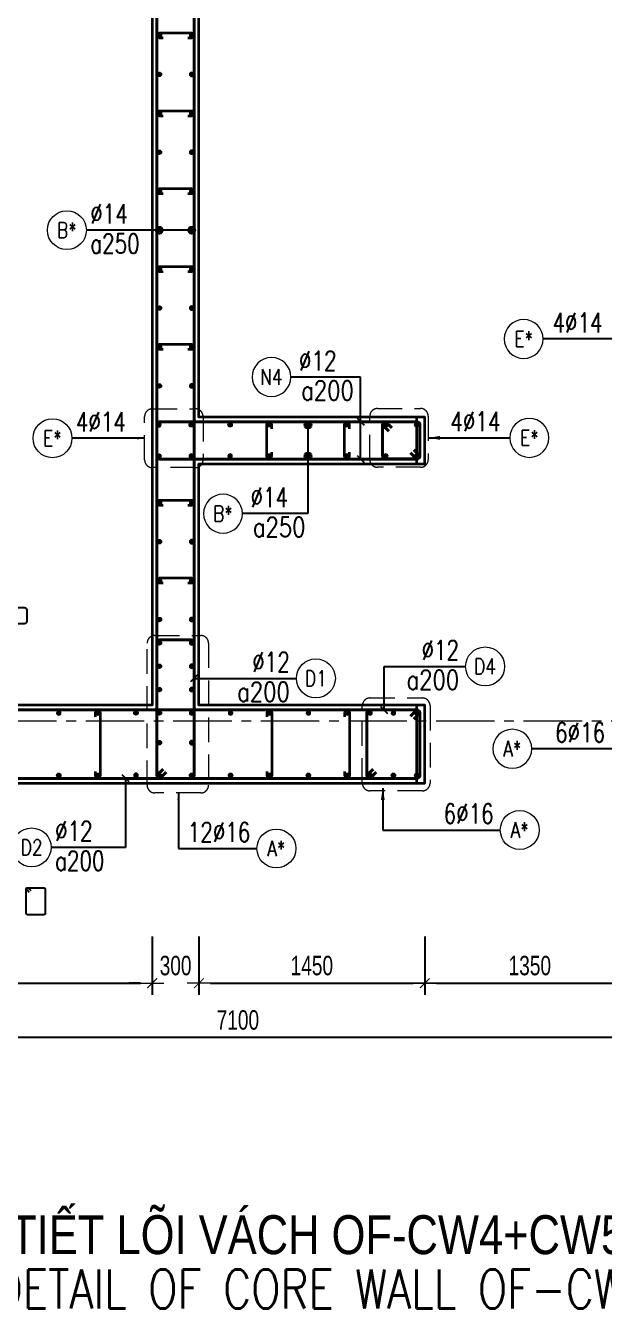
# Model space of a CAD drawing. Header units: millimetres. Extents: x 988833 to 1318015, y -9365 to 47591.
# Drawn here: x 1188630 to 1192347, y -2887 to 5349 of the extents above; entities that cross this region are included whole.
import ezdxf
from ezdxf.enums import TextEntityAlignment as Align

# ---------------------------------------------------------------- set-up
doc = ezdxf.new("R2010")
doc.units = ezdxf.units.MM
doc.header["$MEASUREMENT"] = 0
doc.linetypes.add('HIDDEN2', pattern=[4.7625, 3.175, -1.5875])
doc.linetypes.add('OF_Grid_1$0$CENTER2', pattern=[1.125, 0.75, -0.125, 0.125, -0.125])
doc.layers.get('0').update_dxf_attribs({"lineweight": 20})
doc.layers.get('Defpoints').update_dxf_attribs({"color": 151, "lineweight": 9})
for name, color, linetype, lineweight in [('KC-LEADER', 153, 'Continuous', 18), ('KC-THEP', 6, 'Continuous', 40), ('NDC_S_ANNO', 7, 'Continuous', 20), ('NDC_S_DIM', 1, 'Continuous', 15), ('NDC_S_ENG TITLE', 3, 'Continuous', 20), ('NDC_S_HIDDEN', 8, 'HIDDEN2', 13), ('NDC_S_LEADER', 1, 'Continuous', 15), ('NDC_S_REBAR', 4, 'Continuous', 35), ('NDC_S_STIRRUP', 4, 'Continuous', 40), ('NDC_S_TEXT SYMBOL', 7, 'Continuous', 20), ('NDC_S_VN TEXT', 7, 'Continuous', 20), ('NDC_S_VN TITLE', 6, 'Continuous', 35), ('NDC_S_WALL', 6, 'Continuous', 35), ('OF_Grid_1$0$NDC_S_AXIS', 5, 'OF_Grid_1$0$CENTER2', 13)]:
    doc.layers.add(name, color=color, linetype=linetype, lineweight=lineweight)
doc.layers.add('Ligature', color=1, linetype='Continuous')
doc.styles.add('NDC_ANNO', font='', dxfattribs={"width": 0.8})
doc.styles.add('NDC_ARIAL', font='arial.ttf', dxfattribs={"width": 0.85})
doc.styles.add('NDC_DIM', font='', dxfattribs={"width": 0.75})
doc.styles.add('NDC_EN TXT', font='romans.shx', dxfattribs={"width": 0.8})
doc.styles.add('NDC_VIE TXT', font='arial.ttf', dxfattribs={"width": 0.8})
doc.styles.get('NDC_ANNO').set_extended_font_data('Dotum')
doc.styles.get('NDC_DIM').set_extended_font_data('Dotum')
doc.dimstyles.new('NDC_1-50', dxfattribs={"dimscale": 50, "dimtxt": 2.5, "dimasz": 1, "dimexe": 1.5, "dimexo": 0, "dimgap": 0.8, "dimtad": 1, "dimdec": 0, "dimdsep": 46, "dimtxsty": 'NDC_ARIAL', "dimblk": 'DIMMARK', "dimcen": 49999.938995, "dimdle": 1.5, "dimclrd": 1, "dimclre": 1, "dimclrt": 3, "dimadec": 0, "dimazin": 0, "dimtfac": 1, "dimtdec": 0, "dimtix": 1, "dimtmove": 2, "dimatfit": 3, "dimfxl": 1, "dimarcsym": 0})
doc.dimstyles.new('NDC_dim_30', dxfattribs={"dimscale": 30, "dimtxt": 2.5, "dimasz": 1.5, "dimexe": 1.5, "dimexo": 2.5, "dimgap": 1, "dimtad": 1, "dimdec": 0, "dimzin": 0, "dimdsep": 46, "dimtxsty": 'NDC_DIM', "dimblk": 'DIMMARK', "dimcen": 0.09, "dimdle": 1.2, "dimclrd": 1, "dimclre": 1, "dimclrt": 3, "dimadec": 0, "dimazin": 0, "dimtfac": 1, "dimtdec": 0, "dimtix": 1, "dimtofl": 0, "dimtmove": 0, "dimatfit": 3, "dimfxl": 6, "dimfxlon": 1, "dimtolj": 1, "dimtzin": 0, "dimarcsym": 0})
doc.dimstyles.new('NDC_dim_50', dxfattribs={"dimscale": 50, "dimtxt": 2.5, "dimasz": 1.5, "dimexe": 1.5, "dimexo": 2.5, "dimgap": 1, "dimtad": 1, "dimdec": 0, "dimzin": 0, "dimdsep": 46, "dimtxsty": 'NDC_DIM', "dimblk": 'DIMMARK', "dimcen": 0.09, "dimdle": 1.2, "dimclrd": 1, "dimclre": 1, "dimclrt": 3, "dimadec": 0, "dimazin": 0, "dimtfac": 1, "dimtdec": 0, "dimtix": 1, "dimtofl": 0, "dimtmove": 0, "dimatfit": 3, "dimfxl": 6, "dimfxlon": 1, "dimtolj": 1, "dimtzin": 0, "dimarcsym": 0})

# ---------------------------------------------------------------- blocks, each defined once
blk = doc.blocks.new('DIMMARK')
at = {"layer": 'NDC_S_DIM', "color": 1}
blk.add_line((-1.5, 0), (1, 0), dxfattribs=at)
at = {"layer": 'NDC_S_DIM', "color": 2, "const_width": 0.1}
blk.add_lwpolyline([(-0.42, -0.42), (0.42, 0.42)], dxfattribs=at)
blk = doc.blocks.new('*U9')
blk.add_circle((2.5, 0), 2.5)
at = {"layer": 'NDC_S_VN TEXT', "color": 3, "style": 'NDC_EN TXT', "width": 0.75}
blk.add_attdef('DK2', text='', height=2.5, dxfattribs=at).set_placement((-0.85, 0.85), align=Align.RIGHT)
at = {"layer": 'NDC_S_VN TEXT', "color": 7, "style": 'NDC_EN TXT', "width": 0.8}
blk.add_attdef('SH3', text='', height=2, dxfattribs=at).set_placement((2.5, 0), align=Align.MIDDLE)
blk = doc.blocks.new('THEP')
at = {"layer": 'KC-LEADER', "color": 6}
blk.add_circle((0, 0), 14, dxfattribs=at)
at = {"layer": 'KC-THEP'}
for p, q in [((-14, 0), (14, 0)), ((9.9, 9.9), (-9.9, -9.9)), ((-9.9, 9.9), (9.9, -9.9)), ((0, 14), (0, -14))]:
    blk.add_line(p, q, dxfattribs=at)
blk = doc.blocks.new('*U11')
blk.add_circle((-2.5, 0), 2.5)
at = {"layer": 'NDC_S_VN TEXT', "color": 3, "style": 'NDC_EN TXT', "width": 0.75}
for tag, p in [('DK1', (0.5, 0.85)), ('KC1', (0.5, -2.97))]:
    blk.add_attdef(tag, p, '', height=2.5, dxfattribs=at)
at = {"layer": 'NDC_S_VN TEXT', "color": 7, "style": 'NDC_EN TXT', "width": 0.8}
blk.add_attdef('SH2', text='', height=2, dxfattribs=at).set_placement((-2.5, 0), align=Align.MIDDLE)
blk = doc.blocks.new('*U10')
blk.add_circle((2.5, 0), 2.5)
at = {"layer": 'NDC_S_VN TEXT', "color": 3, "style": 'NDC_EN TXT'}
for tag, width, p in [('DK2', 0.75, (-0.85, 0.85)), ('KC2', 0.8, (-0.85, -2.97))]:
    blk.add_attdef(tag, text='', height=2.5, dxfattribs=dict(at, width=width)).set_placement(p, align=Align.RIGHT)
at = {"layer": 'NDC_S_VN TEXT', "color": 7, "style": 'NDC_EN TXT', "width": 0.8}
blk.add_attdef('SH3', text='', height=2, dxfattribs=at).set_placement((2.5, 0), align=Align.MIDDLE)
blk = doc.blocks.new('*U1119')
at = {"layer": 'KC-THEP', "rotation": 9.668564436380946}
blk.add_blockref('THEP', (0, 100.3), dxfattribs=at)
at = {"layer": 'KC-THEP', "xscale": -1, "rotation": 170.331435563619}
blk.add_blockref('THEP', (0, -100.3), dxfattribs=at)
blk = doc.blocks.new('*U1118')
at = {"layer": 'NDC_S_HIDDEN', "color": 0, "linetype": 'ByBlock', "lineweight": -2, "transparency": 16777216}
for p in [(0, 0), (250, 0), (500, 0), (750, 0), (1000, 0), (1250, 0)]:
    blk.add_blockref('*U1119', p, dxfattribs=at)
blk = doc.blocks.new('*U13')
blk.add_circle((-2.5, 0), 2.5)
at = {"layer": 'NDC_S_VN TEXT', "color": 3, "style": 'NDC_EN TXT', "width": 0.75}
blk.add_attdef('DK1', (0.5, 0.85), '', height=2.5, dxfattribs=at)
at = {"layer": 'NDC_S_VN TEXT', "color": 7, "style": 'NDC_EN TXT', "width": 0.8}
blk.add_attdef('SH2', text='', height=2, dxfattribs=at).set_placement((-2.5, 0), align=Align.MIDDLE)
blk = doc.blocks.new('*D1121')
at = {"layer": 'Defpoints', "color": 0, "transparency": 16777216}
for p in [(1186443.5, 485.6), (1193543.3, -336), (1186443.5, -1148.8)]:
    blk.add_point(p, dxfattribs=at)
at = {"layer": 'NDC_S_DIM', "color": 1, "lineweight": -2, "transparency": 16777216}
for p, q in [((1186443.5, -848.8), (1186443.5, -1223.8)), ((1193543.3, -848.8), (1193543.3, -1223.8)), ((1193468.3, -1148.8), (1186518.5, -1148.8))]:
    blk.add_line(p, q, dxfattribs=at)
at = {"layer": 'NDC_S_DIM', "color": 1, "lineweight": -2, "transparency": 16777216, "xscale": 75, "yscale": 75, "zscale": 75, "rotation": 180}
blk.add_blockref('DIMMARK', (1186443.5, -1148.8), dxfattribs=at)
at = {"layer": 'NDC_S_DIM', "color": 1, "lineweight": -2, "transparency": 16777216, "xscale": 75, "yscale": 75, "zscale": 75}
blk.add_blockref('DIMMARK', (1193543.3, -1148.8), dxfattribs=at)
at = {"layer": 'NDC_S_DIM', "color": 3, "transparency": 16777216, "insert": (1189993.4, -1036.2), "char_height": 125, "attachment_point": 5, "style": 'NDC_DIM'}
blk.add_mtext('\\A1;7100', dxfattribs=at)
blk = doc.blocks.new('*D1145')
at = {"layer": 'Defpoints', "color": 0, "ltscale": 200, "transparency": 16777216}
for p in [(1189443.5, 985.6), (1186743.5, 485.6), (1189443.5, -799.6)]:
    blk.add_point(p, dxfattribs=at)
at = {"layer": 'NDC_S_DIM', "color": 1, "lineweight": -2, "ltscale": 200, "transparency": 16777216}
for p, q in [((1186743.5, -499.6), (1186743.5, -874.6)), ((1189443.5, -499.6), (1189443.5, -874.6)), ((1186818.5, -799.6), (1189368.5, -799.6))]:
    blk.add_line(p, q, dxfattribs=at)
at = {"layer": 'NDC_S_DIM', "color": 1, "lineweight": -2, "ltscale": 200, "transparency": 16777216, "xscale": 75, "yscale": 75, "zscale": 75, "rotation": 180}
blk.add_blockref('DIMMARK', (1186743.5, -799.6), dxfattribs=at)
at = {"layer": 'NDC_S_DIM', "color": 1, "lineweight": -2, "ltscale": 200, "transparency": 16777216, "xscale": 75, "yscale": 75, "zscale": 75}
blk.add_blockref('DIMMARK', (1189443.5, -799.6), dxfattribs=at)
at = {"layer": 'NDC_S_DIM', "color": 3, "ltscale": 200, "transparency": 16777216, "insert": (1188093.5, -687), "char_height": 125, "attachment_point": 5, "style": 'NDC_DIM'}
blk.add_mtext('\\A1;2700', dxfattribs=at)
blk = doc.blocks.new('*D1146')
at = {"layer": 'Defpoints', "color": 0, "ltscale": 200, "transparency": 16777216}
for p in [(1189443.5, 985.6), (1189743.5, 985.6), (1189743.5, -799.6)]:
    blk.add_point(p, dxfattribs=at)
at = {"layer": 'NDC_S_DIM', "color": 1, "lineweight": -2, "ltscale": 200, "transparency": 16777216}
for p, q in [((1189443.5, -499.6), (1189443.5, -874.6)), ((1189743.5, -499.6), (1189743.5, -874.6)), ((1189368.5, -799.6), (1189293.5, -799.6)), ((1189818.5, -799.6), (1189893.5, -799.6))]:
    blk.add_line(p, q, dxfattribs=at)
at = {"layer": 'NDC_S_DIM', "color": 1, "lineweight": -2, "ltscale": 200, "transparency": 16777216, "xscale": 75, "yscale": 75, "zscale": 75}
blk.add_blockref('DIMMARK', (1189443.5, -799.6), dxfattribs=at)
at = {"layer": 'NDC_S_DIM', "color": 1, "lineweight": -2, "ltscale": 200, "transparency": 16777216, "xscale": 75, "yscale": 75, "zscale": 75, "rotation": 180}
blk.add_blockref('DIMMARK', (1189743.5, -799.6), dxfattribs=at)
at = {"layer": 'NDC_S_DIM', "color": 3, "ltscale": 200, "transparency": 16777216, "insert": (1189593.5, -687), "char_height": 125, "attachment_point": 5, "style": 'NDC_DIM'}
blk.add_mtext('\\A1;300', dxfattribs=at)
blk = doc.blocks.new('*D1147')
at = {"layer": 'Defpoints', "color": 0, "ltscale": 200, "transparency": 16777216}
for p in [(1189743.5, 985.6), (1191193.5, 985.6), (1191193.5, -799.6)]:
    blk.add_point(p, dxfattribs=at)
at = {"layer": 'NDC_S_DIM', "color": 1, "lineweight": -2, "ltscale": 200, "transparency": 16777216}
for p, q in [((1189743.5, -499.6), (1189743.5, -874.6)), ((1191193.5, -499.6), (1191193.5, -874.6)), ((1189818.5, -799.6), (1191118.5, -799.6))]:
    blk.add_line(p, q, dxfattribs=at)
at = {"layer": 'NDC_S_DIM', "color": 1, "lineweight": -2, "ltscale": 200, "transparency": 16777216, "xscale": 75, "yscale": 75, "zscale": 75, "rotation": 180}
blk.add_blockref('DIMMARK', (1189743.5, -799.6), dxfattribs=at)
at = {"layer": 'NDC_S_DIM', "color": 1, "lineweight": -2, "ltscale": 200, "transparency": 16777216, "xscale": 75, "yscale": 75, "zscale": 75}
blk.add_blockref('DIMMARK', (1191193.5, -799.6), dxfattribs=at)
at = {"layer": 'NDC_S_DIM', "color": 3, "ltscale": 200, "transparency": 16777216, "insert": (1190468.5, -687), "char_height": 125, "attachment_point": 5, "style": 'NDC_DIM'}
blk.add_mtext('\\A1;1450', dxfattribs=at)
blk = doc.blocks.new('*D1148')
at = {"layer": 'Defpoints', "color": 0, "ltscale": 200, "transparency": 16777216}
for p in [(1191193.5, 985.6), (1192543.5, 948.4), (1192543.5, -799.6)]:
    blk.add_point(p, dxfattribs=at)
at = {"layer": 'NDC_S_DIM', "color": 1, "lineweight": -2, "ltscale": 200, "transparency": 16777216}
for p, q in [((1191193.5, -499.6), (1191193.5, -874.6)), ((1192543.5, -499.6), (1192543.5, -874.6)), ((1191268.5, -799.6), (1192468.5, -799.6))]:
    blk.add_line(p, q, dxfattribs=at)
at = {"layer": 'NDC_S_DIM', "color": 1, "lineweight": -2, "ltscale": 200, "transparency": 16777216, "xscale": 75, "yscale": 75, "zscale": 75, "rotation": 180}
blk.add_blockref('DIMMARK', (1191193.5, -799.6), dxfattribs=at)
at = {"layer": 'NDC_S_DIM', "color": 1, "lineweight": -2, "ltscale": 200, "transparency": 16777216, "xscale": 75, "yscale": 75, "zscale": 75}
blk.add_blockref('DIMMARK', (1192543.5, -799.6), dxfattribs=at)
at = {"layer": 'NDC_S_DIM', "color": 3, "ltscale": 200, "transparency": 16777216, "insert": (1191868.5, -687), "char_height": 125, "attachment_point": 5, "style": 'NDC_DIM'}
blk.add_mtext('\\A1;1350', dxfattribs=at)
blk = doc.blocks.new('Drawing name_symbol')
at = {"layer": 'NDC_S_ENG TITLE', "style": 'NDC_EN TXT', "width": 0.8}
blk.add_attdef('SECTDET1', text='', height=5, dxfattribs=at).set_placement((0, 1.01), align=Align.CENTER)
at = {"layer": 'NDC_S_TEXT SYMBOL', "lineweight": 25, "style": 'NDC_ANNO', "width": 0.8}
blk.add_attdef('SSCALE', text='', height=2.5, dxfattribs=at).set_placement((0, -4), align=Align.CENTER)
at = {"layer": 'NDC_S_VN TITLE', "style": 'NDC_VIE TXT', "width": 0.8}
blk.add_attdef('SECTDET2', text='', height=5, dxfattribs=at).set_placement((0, 7.97), align=Align.CENTER)

msp = doc.modelspace()

# ---------------------------------------------------------------- linework, layer by layer
at = {"layer": 'Ligature', "elevation": 0}
msp.add_lwpolyline([(1188470.3, 1612.5), (1188620.5, 1612.5, -0.414214), (1188638.1, 1594.9), (1188638.1, 1525.8, -0.414214), (1188620.5, 1508.2), (1188132.4, 1508.2)], format="xyb", dxfattribs=at)
at = {"layer": 'Ligature'}
msp.add_lwpolyline([(1188653.1, -216.2), (1188637.1, -200.3, -0.668179), (1188642.9, -186.3), (1188747.5, -186.3, -0.414214), (1188755.7, -194.5), (1188755.7, -351.6, -0.414214), (1188747.5, -359.8), (1188642.9, -359.8, -0.414214), (1188634.7, -351.6), (1188634.7, -194.5, -0.668179), (1188648.7, -188.7), (1188664.6, -204.7)], format="xyb", dxfattribs=at)
at = {"layer": 'NDC_S_HIDDEN', "ltscale": 50}
for points in [[(1189444.3, 2888.5), (1189720.1, 2888.5, -0.414214), (1189770.1, 2838.5), (1189770.1, 2561, -0.414214), (1189720.1, 2511), (1189444.3, 2511, -0.414214), (1189394.3, 2561), (1189394.3, 2838.5, -0.414214)], [(1190890.8, 2890.7), (1191166.6, 2890.7, -0.414214), (1191216.6, 2840.7), (1191216.6, 2563.2, -0.414214), (1191166.6, 2513.2), (1190890.8, 2513.2, -0.414214), (1190840.8, 2563.2), (1190840.8, 2840.7, -0.414214)], [(1189755.1, 422.2), (1189460.7, 422.2, -0.414214), (1189410.7, 472.2), (1189410.7, 1383.2, -0.414214), (1189460.7, 1433.2), (1189755.1, 1433.2, -0.414214), (1189805.1, 1383.2), (1189805.1, 472.2, -0.414214)], [(1190842.7, 1031.8), (1191178, 1031.8, -0.414214), (1191228, 981.8), (1191228, 485.6, -0.414214), (1191178, 435.6), (1190842.7, 435.6, -0.414214), (1190792.7, 485.6), (1190792.7, 981.8, -0.414214)]]:
    msp.add_lwpolyline(points, format="xyb", close=True, dxfattribs=at)
at = {"layer": 'NDC_S_REBAR'}
for points in [[(1189671.3, 5270.6), (1189696.3, 5270.6, 1), (1189696.3, 5300.6), (1189489.2, 5300.6, 1), (1189489.2, 5270.6), (1189514.2, 5270.6)], [(1189671.3, 4770.6), (1189696.3, 4770.6, 1), (1189696.3, 4800.6), (1189489.2, 4800.6, 1), (1189489.2, 4770.6), (1189514.2, 4770.6)], [(1189671.3, 4270.6), (1189696.3, 4270.6, 1), (1189696.3, 4300.6), (1189489.2, 4300.6, 1), (1189489.2, 4270.6), (1189514.2, 4270.6)], [(1189671.3, 3770.6), (1189696.3, 3770.6, 1), (1189696.3, 3800.6), (1189489.2, 3800.6, 1), (1189489.2, 3770.6), (1189514.2, 3770.6)], [(1189671.3, 3270.6), (1189696.3, 3270.6, 1), (1189696.3, 3300.6), (1189489.2, 3300.6, 1), (1189489.2, 3270.6), (1189514.2, 3270.6)], [(1190208.8, 2610.9), (1190208.8, 2585.9, -1), (1190178.8, 2585.9), (1190178.8, 2785.9, -1), (1190208.8, 2785.9), (1190208.8, 2760.9)], [(1190708.8, 2610.9), (1190708.8, 2585.9, -1), (1190678.8, 2585.9), (1190678.8, 2785.9, -1), (1190708.8, 2785.9), (1190708.8, 2760.9)], [(1189671.3, 2270.6), (1189696.3, 2270.6, 1), (1189696.3, 2300.6), (1189489.2, 2300.6, 1), (1189489.2, 2270.6), (1189514.2, 2270.6)], [(1189671.3, 1770.6), (1189696.3, 1770.6, 1), (1189696.3, 1800.6), (1189489.2, 1800.6, 1), (1189489.2, 1770.6), (1189514.2, 1770.6)], [(1189078.4, 910.6), (1189078.4, 935.6, -1), (1189108.4, 935.6), (1189108.4, 535.6, -1), (1189078.4, 535.6), (1189078.4, 560.6)], [(1190181.3, 910.6), (1190181.3, 935.6, -1), (1190211.3, 935.6), (1190211.3, 535.6, -1), (1190181.3, 535.6), (1190181.3, 560.6)], [(1190681.3, 910.6), (1190681.3, 935.6, -1), (1190711.3, 935.6), (1190711.3, 535.6, -1), (1190681.3, 535.6), (1190681.3, 560.6)]]:
    msp.add_lwpolyline(points, format="xyb", dxfattribs=at)
at = {"layer": 'NDC_S_STIRRUP'}
for points in [[(1189512.7, 575.6), (1189472.7, 535.6, 0.414214), (1189492.7, 515.6), (1189692.7, 515.6, 0.414214), (1189712.7, 535.6), (1189712.7, 12835.6, 0.414214), (1189692.7, 12855.6), (1189492.7, 12855.6, 0.414214), (1189472.7, 12835.6), (1189472.7, 535.6, 0.414214), (1189492.7, 515.6), (1189532.7, 555.6)], [(1191102.7, 2605.6), (1191142.7, 2565.6, 0.414214), (1191162.7, 2585.6), (1191162.7, 2785.6, 0.414214), (1191142.7, 2805.6), (1189492.7, 2805.6, 0.414214), (1189472.7, 2785.6), (1189472.7, 2585.6, 0.414358), (1189492.7, 2565.6), (1191142.7, 2565.6, 0.414214), (1191162.7, 2585.6), (1191122.7, 2625.6)], [(1190962.7, 2745.6), (1190922.7, 2785.6, -0.414214), (1190942.7, 2805.6), (1191142.7, 2805.6, -0.414214), (1191162.7, 2785.6), (1191162.7, 2587.8, -0.414214), (1191142.7, 2567.8), (1190942.7, 2567.8, -0.414214), (1190922.7, 2587.8), (1190922.7, 2785.6, -0.414214), (1190942.7, 2805.6), (1190982.7, 2765.6)], [(1189512.7, 575.6), (1189472.7, 535.6, 0.414214), (1189492.7, 515.6), (1189692.7, 515.6, 0.414214), (1189712.7, 535.6), (1189712.7, 1384.2, 0.414214), (1189692.7, 1404.2), (1189492.7, 1404.2, 0.414214), (1189472.7, 1384.2), (1189472.7, 535.6, 0.414214), (1189492.7, 515.6), (1189532.7, 555.6)], [(1191102.7, 915.6), (1191142.7, 955.6, -0.414214), (1191162.7, 935.6), (1191162.7, 535.6, -0.414214), (1191142.7, 515.6), (1186492.7, 515.6, -0.414214), (1186472.7, 535.6), (1186472.7, 935.6, -0.414214), (1186492.7, 955.6), (1191142.7, 955.6, -0.414214), (1191162.7, 935.6), (1191122.7, 895.6)], [(1190862.7, 575.6), (1190822.7, 535.6, 0.414214), (1190842.7, 515.6), (1191142.7, 515.6, 0.414214), (1191162.7, 535.6), (1191162.7, 935.6, 0.414214), (1191142.7, 955.6), (1190842.7, 955.6, 0.414214), (1190822.7, 935.6), (1190822.7, 535.6, 0.414214), (1190842.7, 515.6), (1190882.7, 555.6)]]:
    msp.add_lwpolyline(points, format="xyb", dxfattribs=at)
at = {"layer": 'NDC_S_WALL', "ltscale": 200}
for points in [[(1189443.5, 12385.6), (1189443.5, 985.6), (1186743.5, 985.6), (1186743.5, 985.6), (1186743.5, 1635.6)], [(1189443.5, 12385.6), (1189443.5, 985.6), (1186743.5, 985.6), (1186743.5, 985.6), (1186743.5, 1635.6)], [(1186743.5, 1635.6), (1186443.5, 1635.6), (1186443.5, 485.6), (1186443.5, 485.6), (1191143.5, 485.6), (1191143.5, 485.6), (1191143.5, 985.6), (1191143.5, 985.6), (1189743.5, 985.6), (1189743.5, 2535.6), (1189743.5, 2535.6), (1191143.5, 2535.6), (1191143.5, 2835.6), (1189743.5, 2835.6), (1189743.5, 2835.6), (1189743.5, 9885.6)], [(1186443.5, 1635.6), (1186443.5, 485.6), (1186443.5, 485.6), (1191193.5, 485.6), (1191193.5, 485.6), (1191193.5, 985.6), (1191193.5, 985.6), (1189743.5, 985.6), (1189743.5, 2535.6), (1189743.5, 2535.6), (1191193.5, 2535.6), (1191193.5, 2835.6), (1189743.5, 2835.6), (1189743.5, 2835.6), (1189743.5, 9885.6)]]:
    msp.add_lwpolyline(points, dxfattribs=at)
at = {"layer": 'OF_Grid_1$0$NDC_S_AXIS', "ltscale": 500}
msp.add_line((1184516.4, 885.6), (1198344.1, 885.6), dxfattribs=at)

# ---------------------------------------------------------------- block references
at = {"layer": 'KC-THEP'}
for p, rotation in [((1189489.2, 5285.6), 189.6685644363809), ((1189489.2, 5035.6), 189.6685644363809), ((1189489.2, 4785.6), 189.6685644363809), ((1189489.2, 4535.6), 189.6685644363809), ((1189489.2, 4285.6), 189.6685644363809), ((1189489.2, 4035.6), 189.6685644363809), ((1189489.2, 3785.6), 189.6685644363809), ((1189489.2, 3535.6), 189.6685644363809), ((1189489.2, 3285.6), 189.6685644363809), ((1189489.2, 3035.6), 189.6685644363809), ((1191142.7, 2785.6), 9.668564436380946), ((1189486.7, 2585.3), 189.6685644363809), ((1189489.2, 2285.6), 189.6685644363809), ((1189489.2, 2035.6), 189.6685644363809), ((1189489.2, 1785.6), 189.6685644363809), ((1189489.2, 1535.6), 189.6685644363809), ((1189489.2, 1385.6), 189.6685644363809), ((1189489.2, 1235.6), 189.6685644363809), ((1189489.2, 1085.6), 189.6685644363809), ((1189339.2, 935.6), 189.6685644363809), ((1189489.2, 935.6), 189.6685644363809), ((1189489.2, 744.9), 189.6685644363809), ((1188843.4, 535.6), 9.668564436380946), ((1189093.4, 535.6), 9.668564436380946), ((1189696.3, 535.6), 9.668564436380946), ((1189946.3, 535.6), 9.668564436380946), ((1190196.3, 535.6), 9.668564436380946), ((1190446.3, 535.6), 9.668564436380946), ((1190696.3, 535.6), 9.668564436380946), ((1190842.7, 535.6), 9.668564436380946), ((1190992.7, 535.6), 9.668564436380946), ((1191142.7, 535.6), 9.668564436380946)]:
    msp.add_blockref('THEP', p, dxfattribs=dict(at, rotation=rotation))
at = {"layer": 'KC-THEP', "xscale": -1}
for p, rotation in [((1189696.3, 5285.6), 170.331435563619), ((1189696.3, 5035.6), 170.331435563619), ((1189696.3, 4785.6), 170.331435563619), ((1189696.3, 4535.6), 170.331435563619), ((1189696.3, 4285.6), 170.331435563619), ((1189696.3, 4035.6), 170.331435563619), ((1189696.3, 3785.6), 170.331435563619), ((1189696.3, 3535.6), 170.331435563619), ((1189696.3, 3285.6), 170.331435563619), ((1189696.3, 3035.6), 170.331435563619), ((1189486.7, 2785.9), 350.3314355636191), ((1191142.7, 2585), 170.331435563619), ((1189696.3, 2285.6), 170.331435563619), ((1189696.3, 2035.6), 170.331435563619), ((1189696.3, 1785.6), 170.331435563619), ((1189696.3, 1535.6), 170.331435563619), ((1189696.3, 1385.6), 170.331435563619), ((1189696.3, 1235.6), 170.331435563619), ((1189696.3, 1085.6), 170.331435563619), ((1188843.4, 935.6), 170.331435563619), ((1189093.4, 935.6), 170.331435563619), ((1189696.3, 935.6), 170.331435563619), ((1189946.3, 935.6), 170.331435563619), ((1190196.3, 935.6), 170.331435563619), ((1190446.3, 935.6), 170.331435563619), ((1190696.3, 935.6), 170.331435563619), ((1190842.7, 935.6), 170.331435563619), ((1190992.7, 935.6), 170.331435563619), ((1191142.7, 935.6), 170.331435563619), ((1189696.3, 744.9), 170.331435563619), ((1189339.2, 535.6), 350.3314355636191), ((1189489.2, 535.6), 350.3314355636191)]:
    msp.add_blockref('THEP', p, dxfattribs=dict(at, rotation=rotation))
at = {"layer": 'NDC_S_ANNO'}
ref = msp.add_blockref('Drawing name_symbol', (1191325.1, -2937.8), dxfattribs=dict(at, xscale=50, yscale=50, zscale=50))
ref.add_attrib('SECTDET1', 'DETAIL OF CORE WALL OF-CW4+CW5+CW7', dxfattribs={"layer": 'NDC_S_ENG TITLE', "height": 250, "style": 'NDC_EN TXT', "width": 0.8}).set_placement((1191325.1, -2887.2), align=Align.CENTER)
ref.add_attrib('SECTDET2', 'CHI TIẾT LÕI VÁCH OF-CW4+CW5+CW7 TẦNG 22F', dxfattribs={"layer": 'NDC_S_VN TITLE', "height": 250, "style": 'NDC_VIE TXT', "width": 0.8}).set_placement((1191325.1, -2539.3), align=Align.CENTER)
at = {"layer": 'NDC_S_HIDDEN'}
msp.add_blockref('*U1118', (1189693.8, 2685.6), dxfattribs=at)
at = {"layer": 'NDC_S_VN TEXT', "xscale": 50, "yscale": 50, "zscale": 50}
for name, p, values in [('*U11', (1189020.3, 4035.6), {'SH2': 'B*', 'DK1': '%%C14', 'KC1': 'a250'}), ('*U13', (1188927.9, 2699.8), {'SH2': 'E*', 'DK1': '4%%C14'}), ('*U10', (1191456.6, 1234.3), {'SH3': 'D4', 'DK2': '%%C12', 'KC2': 'a200'}), ('*U10', (1190369.5, 1157.6), {'SH3': 'D1', 'DK2': '%%C12', 'KC2': 'a200'}), ('*U9', (1191679, 184.1), {'SH3': 'A*', 'DK2': '6%%C16'}), ('*U11', (1188794.4, 72.4), {'SH2': 'D2', 'DK1': '%%C12', 'KC1': 'a200'}), ('*U9', (1190116, 65.3), {'SH3': 'A*', 'DK2': '12%%C16'})]:
    msp.add_blockref(name, p, dxfattribs=at).add_auto_attribs(values)
at = {"layer": 'NDC_S_VN TEXT'}
ref = msp.add_blockref('*U9', (1191953.9, 3337), dxfattribs=dict(at, xscale=-50, yscale=50, zscale=50))
ref.add_attrib('SH3', 'E*', dxfattribs={"color": 7, "height": 100, "style": 'NDC_EN TXT', "width": 0.8}).set_placement((1191828.9, 3337), align=Align.MIDDLE)
ref.add_attrib('DK2', '4%%C14', dxfattribs={"color": 3, "height": 125, "style": 'NDC_EN TXT', "width": 0.75}).set_placement((1192335.7, 3379.3), align=Align.RIGHT)
ref = msp.add_blockref('*U10', (1190334.6, 3092.5), dxfattribs=dict(at, xscale=-50, yscale=50, zscale=50))
ref.add_attrib('SH3', 'N4', dxfattribs={"color": 7, "height": 100, "style": 'NDC_EN TXT', "width": 0.8}).set_placement((1190209.6, 3092.5), align=Align.MIDDLE)
ref.add_attrib('DK2', '%%C12', dxfattribs={"color": 3, "height": 125, "style": 'NDC_EN TXT', "width": 0.75}).set_placement((1190627.1, 3134.7), align=Align.RIGHT)
ref.add_attrib('KC2', 'a200', dxfattribs={"color": 3, "height": 125, "style": 'NDC_EN TXT', "width": 0.8}).set_placement((1190739, 2943.8), align=Align.RIGHT)
ref = msp.add_blockref('*U13', (1191740.5, 2702), dxfattribs=dict(at, xscale=-50, yscale=50, zscale=50))
ref.add_attrib('SH2', 'E*', dxfattribs={"color": 7, "height": 100, "style": 'NDC_EN TXT', "width": 0.8}).set_placement((1191865.5, 2702), align=Align.MIDDLE)
ref.add_attrib('DK1', '4%%C14', (1191358.4, 2744.2), dxfattribs={"color": 3, "height": 125, "style": 'NDC_EN TXT', "width": 0.75})
ref = msp.add_blockref('*U10', (1190023.2, 2215.6), dxfattribs=dict(at, xscale=-50, yscale=50, zscale=50))
ref.add_attrib('SH3', 'B*', dxfattribs={"color": 7, "height": 100, "style": 'NDC_EN TXT', "width": 0.8}).set_placement((1189898.2, 2215.6), align=Align.MIDDLE)
ref.add_attrib('DK2', '%%C14', dxfattribs={"color": 3, "height": 125, "style": 'NDC_EN TXT', "width": 0.75}).set_placement((1190315.7, 2257.9), align=Align.RIGHT)
ref.add_attrib('KC2', 'a250', dxfattribs={"color": 3, "height": 125, "style": 'NDC_EN TXT', "width": 0.8}).set_placement((1190427.6, 2067), align=Align.RIGHT)
ref = msp.add_blockref('*U9', (1191881.5, 705.8), dxfattribs=dict(at, xscale=-50, yscale=50, zscale=50))
ref.add_attrib('SH3', 'A*', dxfattribs={"color": 7, "height": 100, "style": 'NDC_EN TXT', "width": 0.8}).set_placement((1191756.5, 705.8), align=Align.MIDDLE)
ref.add_attrib('DK2', '6%%C16', dxfattribs={"color": 3, "height": 125, "style": 'NDC_EN TXT', "width": 0.75}).set_placement((1192352.6, 748), align=Align.RIGHT)

# ---------------------------------------------------------------- dimensions: what is measured, and where the dimension line sits
at = {"layer": 'NDC_S_DIM', "ltscale": 200}
for base, p1, p2, picture, middle in [((1189443.5, -799.6), (1186743.5, 485.6), (1189443.5, 985.6), '*D1145', (1188093.5, -687)), ((1189743.5, -799.6), (1189443.5, 985.6), (1189743.5, 985.6), '*D1146', (1189593.5, -687)), ((1191193.5, -799.6), (1189743.5, 985.6), (1191193.5, 985.6), '*D1147', (1190468.5, -687)), ((1192543.5, -799.6), (1191193.5, 985.6), (1192543.5, 948.4), '*D1148', (1191868.5, -687))]:
    dim = msp.add_linear_dim(base=base, p1=p1, p2=p2, angle=180, dimstyle='NDC_dim_50', override={"dimtmove": 1}, dxfattribs=at)
    dim.commit()
    dim.dimension.update_dxf_attribs({"geometry": picture, "text_midpoint": middle})
at = {"layer": 'NDC_S_DIM'}
dim = msp.add_linear_dim(base=(1186443.5, -1148.8), p1=(1193543.3, -336), p2=(1186443.5, 485.6), angle=180, dimstyle='NDC_dim_50', override={"dimtmove": 1}, dxfattribs=at)
dim.commit()
dim.dimension.update_dxf_attribs({"geometry": '*D1121', "text_midpoint": (1189993.4, -1036.2)})

# ---------------------------------------------------------------- leaders
at = {"layer": 'NDC_S_LEADER'}
for points, dimstyle, override in [([(1189696.3, 4035.6), (1189020.3, 4035.6)], 'NDC_dim_30', {"dimtad": 0, "dimldrblk": 'Origin'}), ([(1189489.2, 4035.6), (1189020.3, 4035.6)], 'NDC_dim_30', {"dimtad": 0, "dimldrblk": 'Origin'}), ([(1192492.7, 3336.9), (1191953.9, 3336.9)], 'NDC_dim_50', {"dimgap": 1, "dimtad": 0}), ([(1190782, 2565.6), (1190782, 3092.3), (1190334.6, 3092.3)], 'NDC_dim_30', {"dimgap": 1, "dimtad": 0, "dimldrblk": 'Oblique'}), ([(1190782, 2805.6), (1190782, 3092.3), (1190334.6, 3092.3)], 'NDC_dim_30', {"dimtad": 0, "dimldrblk": 'Oblique'}), ([(1190443.8, 2785.3), (1190443.8, 2215.4), (1190023.2, 2215.4)], 'NDC_dim_30', {"dimgap": 1, "dimtad": 0, "dimldrblk": 'Origin'}), ([(1191216.6, 2702), (1191740.5, 2702)], 'NDC_dim_50', {"dimgap": 1, "dimtad": 0}), ([(1190443.8, 2585.3), (1190443.8, 2215.4), (1190023.2, 2215.4)], 'NDC_dim_30', {"dimgap": 1, "dimtad": 0, "dimldrblk": 'Origin'}), ([(1189712.7, 1157.6), (1190369.5, 1157.6)], 'NDC_dim_30', {"dimtad": 0, "dimldrblk": 'Oblique'}), ([(1190932.1, 955.6), (1190932.1, 1234.3), (1191456.6, 1234.3)], 'NDC_dim_30', {"dimtad": 0, "dimldrblk": 'Oblique'}), ([(1192509.8, 705.8), (1191881.5, 705.8)], 'NDC_dim_50', {"dimgap": 1, "dimtad": 0}), ([(1189272.8, 515.6), (1189272.8, 72.4), (1188794.4, 72.4)], 'NDC_dim_30', {"dimtad": 0, "dimldrblk": 'Oblique'}), ([(1189612.2, 422.2), (1189612.2, 65.3), (1190116, 65.3)], 'NDC_dim_30', {"dimtad": 0}), ([(1190924.4, 452.4), (1190924.4, 183.9), (1191679, 183.9)], 'NDC_dim_50', {"dimgap": 1, "dimtad": 0})]:
    msp.add_leader(points, dimstyle=dimstyle, override=override, dxfattribs=at)
msp.add_leader([(1189396.4, 2699.8), (1188927.9, 2699.8)], dimstyle='NDC_1-50', dxfattribs=at)

doc.saveas('drawing.dxf')
